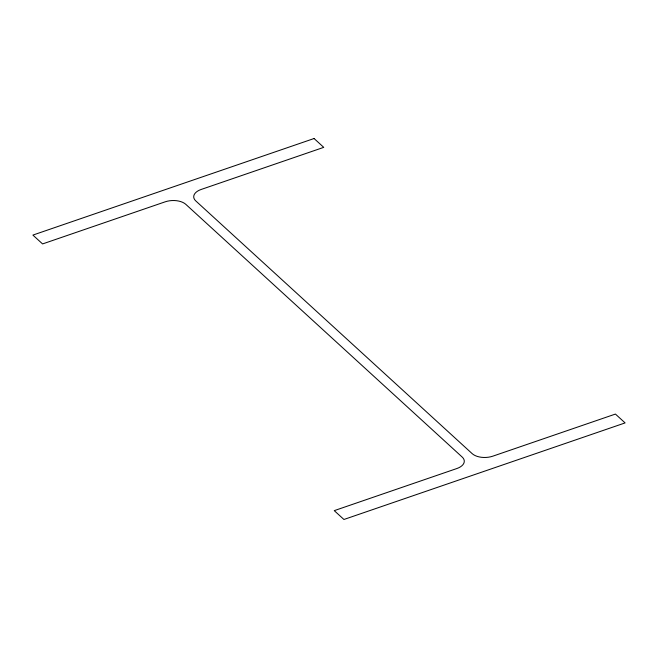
<?xml version="1.0" encoding="UTF-8"?>
<svg xmlns="http://www.w3.org/2000/svg" width="658" height="658" viewBox="0 0 658 658"><rect width="100%" height="100%" fill="white"/><g stroke="black" fill="none" stroke-linecap="round" stroke-linejoin="round"><path stroke-width="0.99" d="M314.072 138.517L32.9 235.087L42.573 243.929L165.183 201.825A15.076 8.283 -1.7 0 1 185.811 204.342L462.22 457.08A15.076 8.283 -1.7 0 1 456.858 468.529L334.256 510.641L343.928 519.483L625.1 422.913L615.427 414.071L492.817 456.175A15.076 8.283 -1.7 0 1 472.189 453.658L195.78 200.92A15.076 8.283 -1.7 0 1 201.142 189.471L323.744 147.359L314.072 138.517"/></g></svg>
